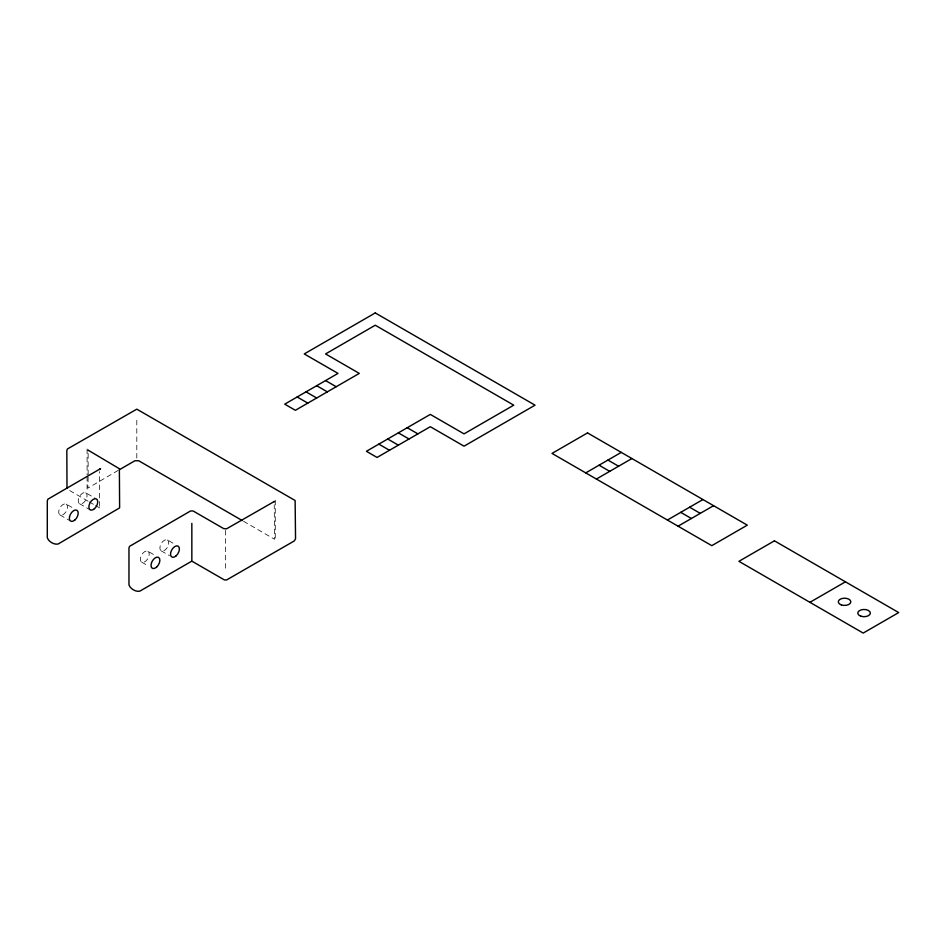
<?xml version="1.0" encoding="UTF-8"?>
<svg xmlns="http://www.w3.org/2000/svg" width="946" height="946" viewBox="0 0 946 946"><rect width="100%" height="100%" fill="white"/><g stroke="black" fill="none" stroke-linecap="round" stroke-linejoin="round"><path stroke-width="0.71" stroke-dasharray="4.73 3.55" d="M118.285 470.339L87.895 488.112L88.132 477.174M243.477 521.246L274.541 539.267L274.234 504.809M85.79 492.831A6.279 3.618 -60 0 1 83.804 502.551A6.279 3.618 -60 0 1 78.364 499.417A6.279 3.618 -60 0 1 85.79 492.831L95.262 498.305M167.454 539.977A6.279 3.618 -60 0 1 165.467 549.709A6.279 3.618 -60 0 1 160.028 546.563A6.279 3.618 -60 0 1 167.454 539.977L174.561 544.08M88.073 501.214L67.805 489.472M89.314 501.936L94.316 504.821M95.57 505.542L100.56 508.428L99.519 506.985L99.519 471.557M79.511 503.71L90.166 509.859M161.187 550.856L169.464 555.633M66.267 504.112A6.279 3.618 -60 0 1 64.269 513.832A6.279 3.618 -60 0 1 58.841 510.698A6.279 3.618 -60 0 1 66.267 504.112L73.362 508.203M147.931 551.258A6.279 3.618 -60 0 1 145.944 560.978A6.279 3.618 -60 0 1 140.505 557.844A6.279 3.618 -60 0 1 147.931 551.258L156.22 556.035M59.988 514.979L69.46 520.442M141.652 562.125L148.758 566.228M275.274 500.221L275.274 540.391M225.574 530.351L225.574 569.102M136.803 420.272L136.803 459.011M88.132 453.56L88.132 475.696M87.091 448.972L87.091 474.797M87.091 476.228L87.091 489.153"/><path stroke-width="1.42" d="M274.234 501.853L274.541 501.345L226.543 528.826L223.682 528.613L193.09 510.958L190.584 510.958L129.59 546.327L128.963 547.982L128.963 584.876C130.205 588.743 135.81 592.137 139.831 591.155L191.837 561.132L224.308 579.874L226.461 580.04L294.289 540.935L295.542 538.759L295.128 500.505L136.803 409.157L67.462 448.96L66.823 450.603L67 488.396M99.637 469.547L100.56 468.637L47.927 499.181L47.3 500.836L47.3 537.73C48.53 541.597 54.147 544.991 58.167 544.009L119.622 507.872L119.373 468.731L87.895 450.012L88.132 450.603M119.539 469.63L134.923 460.749L138.684 460.749L242.2 520.513M585.751 472.894L621.25 452.389M596.394 479.043L631.904 458.538M667.415 520.04L702.925 499.535M678.069 526.189L713.568 505.684M809.93 602.318L845.44 581.825M607.935 460.075L618.589 466.224M689.61 507.222L700.253 513.371M599.066 465.207L609.709 471.356M680.73 512.354L691.384 518.503M325.566 380.576L336.208 386.725M407.229 427.722L417.884 433.871M316.685 385.708L327.34 391.857M398.349 432.854L409.003 439.003M306.031 391.857L316.685 398.006M387.694 439.003L398.349 445.152M297.15 396.977L307.805 403.126M378.826 444.123L389.468 450.272M191.837 523.386L191.837 560.28M375.266 312.925L304.257 353.934L337.994 373.398L284.734 404.155L295.377 410.304L359.291 373.398L325.566 353.934L375.266 325.223L513.749 405.172L464.037 433.871L430.312 414.407L366.398 451.301L377.052 457.45L430.312 426.705L464.037 446.181L535.046 405.172L375.266 312.925M587.525 432.913L552.015 453.418L711.794 545.665L747.305 525.16L587.525 432.913M774.431 540.828L738.921 561.321L863.19 633.075L898.7 612.57L774.431 540.828M841.42 604.943A6.279 3.618 0 0 0 850.832 601.81A6.279 3.618 0 0 0 841.42 598.676A6.279 3.618 0 0 0 841.42 604.943M860.943 616.224A6.279 3.618 0 0 0 870.355 613.079A6.279 3.618 0 0 0 860.943 609.945A6.279 3.618 0 0 0 860.943 616.224M176.122 555.858A6.279 3.618 -60 0 0 178.108 546.138A6.279 3.618 -60 0 0 170.682 552.712A6.279 3.618 -60 0 0 176.122 555.858M156.587 567.127A6.279 3.618 -60 0 0 158.585 557.407A6.279 3.618 -60 0 0 151.159 563.993A6.279 3.618 -60 0 0 156.587 567.127M94.458 508.712A6.279 3.618 -60 0 0 96.445 498.98A6.279 3.618 -60 0 0 89.019 505.566A6.279 3.618 -60 0 0 94.458 508.712M74.923 519.981A6.279 3.618 -60 0 0 76.922 510.261A6.279 3.618 -60 0 0 69.496 516.847A6.279 3.618 -60 0 0 74.923 519.981"/></g></svg>
